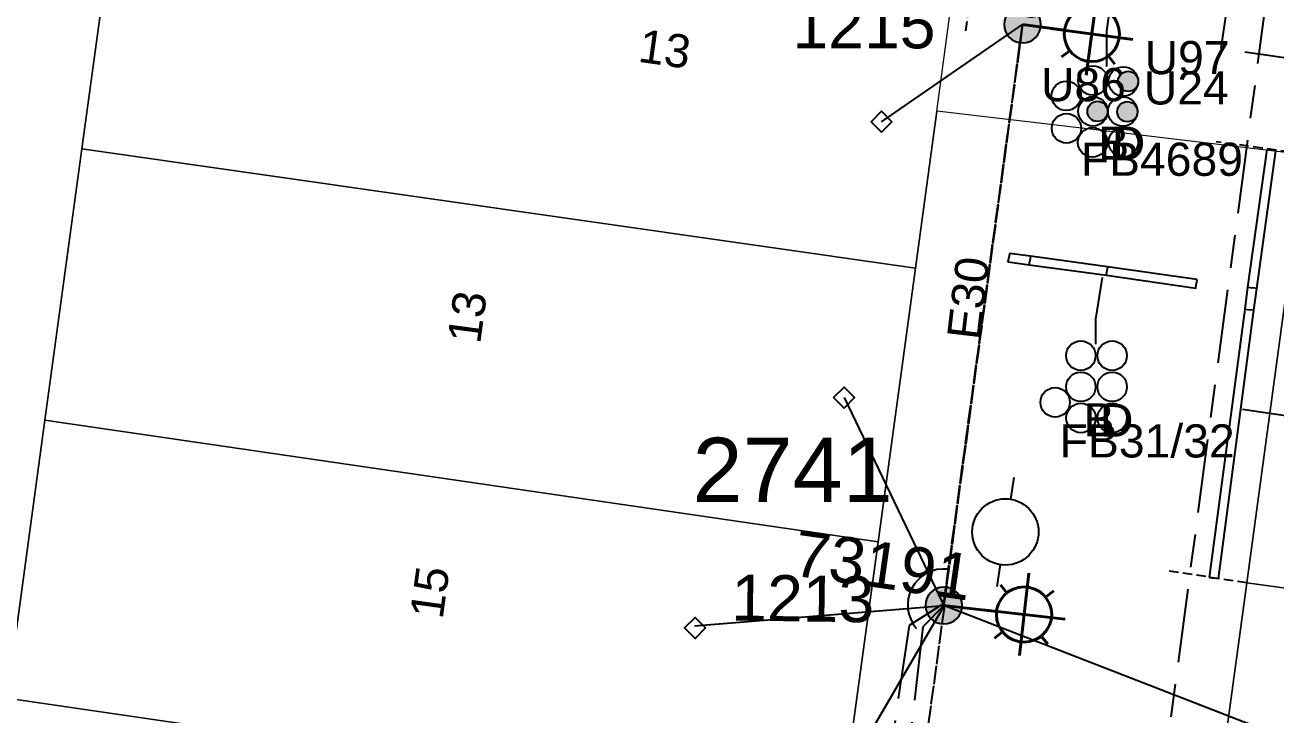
# Model space of a CAD drawing. Header units: metres. Extents: x 307881 to 309377, y 6244646 to 6245709.
# Drawn here: x 308407.6 to 308475.5, y 6245183.1 to 6245220.5 of the extents above; entities that cross this region are included whole.
import ezdxf
from ezdxf.enums import TextEntityAlignment as Align

# ---------------------------------------------------------------- set-up
doc = ezdxf.new("R2010")
doc.units = ezdxf.units.M
for name, pattern in [('Cable Exist OH', [1, 1, 0]), ('Cable Exist UG', [8.2, 4, -1.2, 1.8, -1.2]), ('DASHED', [0.75, 0.5, -0.25])]:
    doc.linetypes.add(name, pattern=pattern)
doc.layers.get('0').update_dxf_attribs({"color": 6})
for name, color, linetype in [('_User Miscellaneous7', 7, 'Continuous'), ('Duct_SP_EXT', 7, 'Continuous'), ('Equip_SP_HV_EXT', 7, 'Continuous'), ('Equip_SP_SL_EXT', 7, 'Continuous'), ('Mains_HV_EXT', 7, 'Continuous'), ('Mains_LV_EXT', 7, 'Continuous'), ('Mains_SL_EXT', 7, 'Continuous'), ('Services_SP_EXT', 7, 'Continuous'), ('SupportsOH_SP_TR_HV_LV_SL_EXT', 7, 'Continuous')]:
    doc.layers.add(name, color=color, linetype=linetype)
for name, color, linetype, lineweight in [('Cadastre Buildings_SP_EXT', 9, 'Continuous', 5), ('Cadastre Land Parcels_SP_EXT', 9, 'Continuous', 5), ('Cadastre Roads_SP_EXT', 9, 'Continuous', 5)]:
    doc.layers.add(name, color=color, linetype=linetype, lineweight=lineweight)
doc.layers.add('UNKNOWN_FEATURES', color=1, linetype='DASHED', plot=False)
doc.styles.add('iecARIAL', font='arial.ttf', dxfattribs={"height": 2})
doc.styles.add('POLE_LABEL', font='arial.ttf')
doc.styles.get("Standard").update_dxf_attribs({"font": 'arial.ttf'})

# ---------------------------------------------------------------- blocks, each defined once
blk = doc.blocks.new('DUCT_EXT')
blk.add_circle((0, 0.8), 0.8)
at = {"flags": 1}
blk.add_attdef('Z', (0, 0), '', height=0.2, dxfattribs=at)
at = {"flags": 9}
for tag, p in [('DUCT_CODE', (0, 0)), ('XSECT_TYPE', (0, -0.2)), ('STATE', (0, -0.6)), ('FB_REFERENCE', (0, -0.4)), ('NOTES', (0, -0.8))]:
    blk.add_attdef(tag, text='', height=0.2, dxfattribs=at).set_placement(p, align=Align.MIDDLE_LEFT)
blk = doc.blocks.new('*U71')
at = {"lineweight": 40}
for p, q in [((4.61, 1.747), (4.108, -2.725)), ((3.072, 1.123), (3.423, 0.684)), ((5.971, 0.798), (5.531, 0.447)), ((0, 0), (2.871, -0.322)), ((2.123, -0.238), (6.595, -0.74)), ((2.747, -1.775), (3.186, -1.425)), ((5.645, -2.101), (5.295, -1.661))]:
    blk.add_line(p, q, dxfattribs=at)
blk.add_circle((4.359, -0.489), 1.5, dxfattribs=at)
at = {"color": 7, "style": 'iecARIAL', "flags": 8}
blk.add_attdef('ASSET_NUM', (1.5, 1.5), '', height=2.5, dxfattribs=at)
for tag, p, height, flags in [('CONSTRUCTED_VOLTAGE', (0.981, -0.653), 0.2, 9), ('CONTROL_TYPE', (0.981, -0.853), 0.2, 9), ('LANTERN_PURPOSE', (0.981, -1.053), 0.2, 9), ('LANTERN_TYPE', (0.981, -1.253), 0.2, 9), ('NO_PHASES', (0.981, -1.453), 0.2, 9), ('LNUMBER', (2.181, -3.253), 2.5, 8), ('OPERATING_VOLTAGE', (0.981, -1.653), 0.2, 9), ('ORIENTATION', (0.981, -1.853), 0.2, 9), ('OWNED_BY', (0.981, -2.053), 0.2, 9), ('STATE', (0.981, -2.253), 0.2, 9), ('CEXIST', (0.981, -2.653), 0.2, 9), ('CNEW', (0.981, -2.853), 0.2, 9), ('USAGE', (0.981, -2.453), 0.2, 9), ('CNUMBER', (0.981, -3.053), 0.2, 9), ('CREMOVE', (0.981, -3.253), 0.2, 9), ('CREPLACE', (0.981, -3.453), 0.2, 9), ('LKINGHEIGHT', (0.981, -3.653), 0.2, 9), ('LBRACKET', (0.981, -3.853), 0.2, 9), ('LBRACKETVOCAB', (0.981, -4.053), 0.2, 9), ('LCATEGORY', (0.981, -4.253), 0.2, 9), ('LCHARGE1', (0.981, -4.453), 0.2, 9), ('LCHARGE1PERCENT', (0.981, -4.653), 0.2, 9), ('LCHARGE2', (0.981, -4.853), 0.2, 9), ('LCHARGE2PERCENT', (0.981, -5.053), 0.2, 9), ('LCHARGE3', (0.981, -5.253), 0.2, 9), ('LCHARGE3PERCENT', (0.981, -5.453), 0.2, 9), ('LEXIST', (0.981, -5.653), 0.2, 9), ('LLAMP', (0.981, -5.853), 0.2, 9), ('LLAMPVOCAB', (0.981, -6.053), 0.2, 9), ('LMAST', (0.981, -6.253), 0.2, 9), ('LMASTVOCAB', (0.981, -6.453), 0.2, 9), ('LNEW', (0.981, -6.653), 0.2, 9), ('LANTNUMBER', (0.981, -6.853), 0.2, 9), ('LOUTREACH', (0.981, -7.253), 0.2, 9), ('LOUTREACHVOCAB', (0.981, -7.453), 0.2, 9), ('LRATECODE', (0.981, -7.653), 0.2, 9), ('LREMOVE', (0.981, -7.853), 0.2, 9), ('LREPLACE', (0.981, -8.053), 0.2, 9), ('LTYPE', (0.981, -8.253), 0.2, 9), ('LTYPEVOCAB', (0.981, -8.453), 0.2, 9), ('LEGEND', (0.981, -8.653), 0.2, 9), ('LOCATION', (0.981, -8.853), 0.2, 9), ('STREETNAME', (0.981, -9.253), 0.2, 9), ('SUBURB', (0.981, -9.453), 0.2, 1), ('NOTES', (0.981, -9.053), 0.2, 9)]:
    blk.add_attdef(tag, p, '', height=height, dxfattribs=dict(flags=flags))
blk = doc.blocks.new('*U86')
at = {"lineweight": 40}
for p, q in [((4.066, 1.712), (3.454, -2.746)), ((2.514, 1.127), (2.854, 0.679)), ((5.403, 0.73), (4.955, 0.39)), ((0, 0), (2.277, -0.313)), ((1.531, -0.21), (5.989, -0.823)), ((2.117, -1.763), (2.565, -1.423)), ((5.006, -2.16), (4.666, -1.712))]:
    blk.add_line(p, q, dxfattribs=at)
blk.add_circle((3.76, -0.517), 1.5, dxfattribs=at)
at = {"color": 7, "style": 'iecARIAL', "flags": 8}
blk.add_attdef('ASSET_NUM', (1.5, 1.5), '', height=2.5, dxfattribs=at)
for tag, p, height, flags in [('CONSTRUCTED_VOLTAGE', (0.981, -0.653), 0.2, 9), ('CONTROL_TYPE', (0.981, -0.853), 0.2, 9), ('LANTERN_PURPOSE', (0.981, -1.053), 0.2, 9), ('LANTERN_TYPE', (0.981, -1.253), 0.2, 9), ('NO_PHASES', (0.981, -1.453), 0.2, 9), ('LNUMBER', (2.181, -3.253), 2.5, 8), ('OPERATING_VOLTAGE', (0.981, -1.653), 0.2, 9), ('ORIENTATION', (0.981, -1.853), 0.2, 9), ('OWNED_BY', (0.981, -2.053), 0.2, 9), ('STATE', (0.981, -2.253), 0.2, 9), ('CEXIST', (0.981, -2.653), 0.2, 9), ('CNEW', (0.981, -2.853), 0.2, 9), ('USAGE', (0.981, -2.453), 0.2, 9), ('CNUMBER', (0.981, -3.053), 0.2, 9), ('CREMOVE', (0.981, -3.253), 0.2, 9), ('CREPLACE', (0.981, -3.453), 0.2, 9), ('LKINGHEIGHT', (0.981, -3.653), 0.2, 9), ('LBRACKET', (0.981, -3.853), 0.2, 9), ('LBRACKETVOCAB', (0.981, -4.053), 0.2, 9), ('LCATEGORY', (0.981, -4.253), 0.2, 9), ('LCHARGE1', (0.981, -4.453), 0.2, 9), ('LCHARGE1PERCENT', (0.981, -4.653), 0.2, 9), ('LCHARGE2', (0.981, -4.853), 0.2, 9), ('LCHARGE2PERCENT', (0.981, -5.053), 0.2, 9), ('LCHARGE3', (0.981, -5.253), 0.2, 9), ('LCHARGE3PERCENT', (0.981, -5.453), 0.2, 9), ('LEXIST', (0.981, -5.653), 0.2, 9), ('LLAMP', (0.981, -5.853), 0.2, 9), ('LLAMPVOCAB', (0.981, -6.053), 0.2, 9), ('LMAST', (0.981, -6.253), 0.2, 9), ('LMASTVOCAB', (0.981, -6.453), 0.2, 9), ('LNEW', (0.981, -6.653), 0.2, 9), ('LANTNUMBER', (0.981, -6.853), 0.2, 9), ('LOUTREACH', (0.981, -7.253), 0.2, 9), ('LOUTREACHVOCAB', (0.981, -7.453), 0.2, 9), ('LRATECODE', (0.981, -7.653), 0.2, 9), ('LREMOVE', (0.981, -7.853), 0.2, 9), ('LREPLACE', (0.981, -8.053), 0.2, 9), ('LTYPE', (0.981, -8.253), 0.2, 9), ('LTYPEVOCAB', (0.981, -8.453), 0.2, 9), ('LEGEND', (0.981, -8.653), 0.2, 9), ('LOCATION', (0.981, -8.853), 0.2, 9), ('STREETNAME', (0.981, -9.253), 0.2, 9), ('SUBURB', (0.981, -9.453), 0.2, 1), ('NOTES', (0.981, -9.053), 0.2, 9)]:
    blk.add_attdef(tag, p, '', height=height, dxfattribs=dict(flags=flags))
blk = doc.blocks.new('CCP_EXT')
at = {"flags": 9}
for tag, p in [('USAGE', (0, -1.2)), ('LEGEND', (0, -1.4)), ('STATE', (0, -1.8)), ('LIFE_SUPPORT', (0, -1.6)), ('NOTES', (0, -2))]:
    blk.add_attdef(tag, text='', height=0.2, dxfattribs=at).set_placement(p, align=Align.MIDDLE_LEFT)
blk.add_wipeout([(0, 0.566), (0.566, 0), (0, -0.566), (-0.566, 0)])
blk.add_lwpolyline([(-0.566, 0), (0, 0.566), (0.566, 0), (0, -0.566), (-0.566, 0)])
at = {"flags": 1}
blk.add_attdef('Z', (0, 0), '', height=0.2, dxfattribs=at)
at = {"flags": 9}
for tag, p in [('CCP_TYPE', (0, 0)), ('OPERATING_VOLTAGE', (0, -0.6)), ('CONSTRUCTED_VOLTAGE', (0, -0.2)), ('NO_PHASES', (0, -0.4)), ('ORIENTATION', (0, -0.8)), ('OWNED_BY', (0, -1))]:
    blk.add_attdef(tag, text='', height=0.2, dxfattribs=at).set_placement(p, align=Align.MIDDLE_LEFT)
blk = doc.blocks.new('POLE_EXT')
blk.add_hatch(color=256).paths.add_polyline_path([(-1, 0, 1), (1, 0, 1)])
blk.add_lwpolyline([(-1, 0, 1), (1, 0, 1)], format="xyb", close=True)
for tag, height, flags, p in [('pNumber', 2.5, 8, (-17.84, 2.067)), ('OWNED_BY', 0.2, 9, (1.355, -0.4)), ('PARENT', 0.2, 9, (1.355, -0.6)), ('cLV', 0.2, 9, (1.355, -1.4)), ('SPECIAL_USE', 0.2, 9, (1.355, -0.8)), ('STATE', 0.2, 9, (1.355, -1)), ('USAGE', 0.2, 9, (1.355, -1.2)), ('cHV', 0.2, 9, (1.355, -2)), ('hDepth', 0.2, 9, (1.355, -1.6)), ('hDia', 0.2, 9, (1.355, -1.8)), ('LBRACKET', 0.2, 9, (1.355, -2.2)), ('LExisting', 0.2, 9, (1.355, -2.4)), ('LANTNUMBER', 0.2, 9, (1.355, -2.6)), ('LOther', 0.2, 9, (1.355, -2.8)), ('cLinedev', 0.2, 9, (1.355, -3.4)), ('LRemove', 0.2, 9, (1.355, -3)), ('LEGEND', 0.2, 9, (1.355, -3.2)), ('pExisting', 0.2, 9, (1.355, -3.8)), ('LOCATION', 0.2, 9, (1.355, -3.6)), ('PFNUMBER', 0.2, 9, (1.355, -4)), ('pFooting', 0.2, 9, (1.355, -4.4)), ('pNew', 0.2, 9, (1.355, -4.6)), ('NEWPFNUMBER', 0.2, 9, (1.355, -4.2)), ('pRelocate', 0.2, 9, (1.355, -5)), ('pRemove', 0.2, 9, (1.355, -5.2)), ('pReplace', 0.2, 9, (1.355, -5.4)), ('cspan', 0.2, 9, (1.355, -6)), ('STREETNAME', 0.2, 9, (1.355, -6.2)), ('pStay', 0.2, 9, (1.355, -5.6)), ('pType', 0.2, 9, (1.355, -5.8)), ('SUBURB', 0.2, 9, (1.355, -6.4)), ('NOTES', 0.2, 9, (1.355, -6.6)), ('MAINTAINED_BY', 0.2, 9, (1.355, -6.814)), ('OPERATED_BY', 0.2, 9, (1.355, -7.014))]:
    blk.add_attdef(tag, text='', height=height, dxfattribs=dict(flags=flags)).set_placement(p, align=Align.MIDDLE_LEFT)
at = {"style": 'POLE_LABEL'}
for tag, height, flags, p in [('ASSET_NUM', 2.5, 8, (2, 2)), ('STRUCTURE_PLANT_NUMBER', 0.2, 9, (1.355, 0.028)), ('STREET_CODE', 0.2, 9, (1.355, -0.2))]:
    blk.add_attdef(tag, text='', height=height, dxfattribs=dict(at, flags=flags)).set_placement(p, align=Align.MIDDLE_LEFT)
at = {"flags": 1}
blk.add_attdef('Z', (1.355, -7.328), '', height=0.2, dxfattribs=at)
blk = doc.blocks.new('*U72')
for p, q in [((-5.634, 2.737), (-4.434, 2.737)), ((-0.834, 2.737), (0.366, 2.737))]:
    blk.add_line(p, q)
blk.add_circle((-2.634, 2.737), 1.8)
for tag, height, flags, p in [('ASSET_NUM', 2.5, 8, (2, 2)), ('STREET_CODE', 0.2, 9, (1.5, 0)), ('ACTUAL_STATUS', 0.2, 9, (1.5, -0.2)), ('CONSTRUCTED_VOLTAGE', 0.2, 9, (1.5, -0.4)), ('NO_PHASES', 0.2, 9, (1.5, -0.6)), ('OPERATING_VOLTAGE', 0.2, 9, (1.5, -0.8)), ('ORIENTATION', 0.2, 9, (1.5, -1)), ('OWNED_BY', 0.2, 9, (1.5, -1.2)), ('STATE', 0.2, 9, (1.5, -1.4)), ('SWITCH_TYPE', 0.2, 9, (1.5, -1.6)), ('USAGE', 0.2, 9, (1.5, -1.8)), ('LEGEND', 0.2, 9, (1.5, -2)), ('STREETNAME', 0.2, 9, (1.5, -2.4)), ('SUBURB', 0.2, 9, (1.5, -2.6)), ('LOCATION', 0.2, 9, (1.5, -2.2)), ('NOTES', 0.2, 9, (1.5, -2.8)), ('OPERATED_BY', 0.2, 9, (1.5, -3.2)), ('MAINTAINED_BY', 0.2, 9, (1.5, -3)), ('LABEL_ALIGNMENT', 0.2, 9, (1.5, -3.4)), ('Z', 0.2, 1, (1.5, -3.6))]:
    blk.add_attdef(tag, text='', height=height, dxfattribs=dict(flags=flags)).set_placement(p, align=Align.MIDDLE_LEFT)
blk = doc.blocks.new('CABLE_LARGE_EXT')
h = blk.add_hatch(color=256)
edge = h.paths.add_edge_path()
edge.add_arc((0, 0.55), 0.55, 0, 360)
blk.add_circle((0, 0.55), 0.55)
at = {"flags": 1}
blk.add_attdef('Z', (0, 0), '', height=0.2, dxfattribs=at)
at = {"flags": 9}
for tag, p in [('COND_CODE', (0, 0)), ('XSECT_SIZE', (0, -0.6)), ('STATE', (0, -0.4)), ('FB_REFERENCE', (0, -0.2)), ('NOTES', (0, -0.8))]:
    blk.add_attdef(tag, text='', height=0.2, dxfattribs=at).set_placement(p, align=Align.MIDDLE_LEFT)

msp = doc.modelspace()

# ---------------------------------------------------------------- linework, layer by layer
at = {"layer": '_User Miscellaneous7'}
for points in [[(308466.337, 6245218.3), (308466.337, 6245220.222), (308466.633, 6245222.468)], [(308465.736, 6245203.214), (308465.738, 6245204.58), (308466.084, 6245206.843)], [(308479.278, 6245199.207), (308476.781, 6245199.209), (308473.693, 6245199.656)]]:
    msp.add_lwpolyline(points, dxfattribs=at)
at = {"layer": 'Cadastre Buildings_SP_EXT', "linetype": 'Continuous'}
msp.add_lwpolyline([(308473.926, 6245190.254), (308521.641, 6245183.66), (308523.659, 6245198.221), (308525.663, 6245212.784), (308489.14, 6245217.872), (308483.849, 6245218.611), (308477.095, 6245213.495), (308475.927, 6245204.931), (308473.926, 6245190.254)], close=True, dxfattribs=at)
at = {"layer": 'Cadastre Land Parcels_SP_EXT', "linetype": 'Continuous'}
for points in [[(308412.68, 6245228.626), (308398.382, 6245230.616), (308390.221, 6245170.972), (308404.549, 6245168.881), (308406.604, 6245183.981), (308408.659, 6245199.083), (308410.667, 6245213.832), (308412.68, 6245228.626)], [(308450.533, 6245223.36), (308412.68, 6245228.626), (308410.667, 6245213.832), (308455.929, 6245207.35), (308457.09, 6245215.875), (308457.968, 6245222.325), (308450.533, 6245223.36)], [(308455.929, 6245207.35), (308410.667, 6245213.832), (308408.659, 6245199.083), (308453.904, 6245192.476), (308455.929, 6245207.35)], [(308453.904, 6245192.476), (308408.659, 6245199.083), (308406.604, 6245183.981), (308451.847, 6245177.376), (308453.904, 6245192.476)], [(308521.641, 6245183.66), (308473.926, 6245190.254), (308471.878, 6245175.236), (308519.569, 6245168.658), (308521.641, 6245183.66)], [(308451.847, 6245177.376), (308406.604, 6245183.981), (308404.549, 6245168.881), (308449.791, 6245162.276), (308451.847, 6245177.376)]]:
    msp.add_lwpolyline(points, close=True, dxfattribs=at)
at = {"layer": 'Duct_SP_EXT'}
for p, q in [((308473.994, 6245206.31), (308475.03, 6245213.781)), ((308474.47, 6245206.245), (308475.505, 6245213.715)), ((308475.03, 6245213.781), (308475.267, 6245213.748)), ((308475.505, 6245213.715), (308475.267, 6245213.748)), ((308460.977, 6245207.667), (308461.01, 6245207.905)), ((308462.112, 6245207.509), (308460.977, 6245207.667)), ((308461.043, 6245208.142), (308461.01, 6245207.905)), ((308462.177, 6245207.985), (308461.043, 6245208.142)), ((308462.112, 6245207.509), (308462.145, 6245207.747)), ((308462.177, 6245207.985), (308462.145, 6245207.747)), ((308466.369, 6245207.413), (308462.177, 6245207.985)), ((308466.303, 6245206.938), (308462.112, 6245207.509)), ((308466.303, 6245206.938), (308466.336, 6245207.175)), ((308471.154, 6245206.242), (308466.303, 6245206.938)), ((308466.369, 6245207.413), (308466.336, 6245207.175)), ((308471.222, 6245206.717), (308466.369, 6245207.413)), ((308471.154, 6245206.242), (308471.188, 6245206.479)), ((308471.222, 6245206.717), (308471.188, 6245206.479)), ((308473.837, 6245205.115), (308473.994, 6245206.309)), ((308473.994, 6245206.309), (308473.994, 6245206.31)), ((308473.994, 6245206.31), (308474.232, 6245206.277)), ((308473.994, 6245206.309), (308474.232, 6245206.277)), ((308474.47, 6245206.246), (308474.232, 6245206.277)), ((308474.47, 6245206.245), (308474.232, 6245206.277)), ((308474.312, 6245205.052), (308474.47, 6245206.246)), ((308474.47, 6245206.246), (308474.47, 6245206.245)), ((308471.911, 6245190.537), (308473.837, 6245205.115)), ((308472.387, 6245190.474), (308474.312, 6245205.052)), ((308473.837, 6245205.115), (308474.075, 6245205.084)), ((308474.312, 6245205.052), (308474.075, 6245205.084)), ((308471.911, 6245190.537), (308472.149, 6245190.506)), ((308472.387, 6245190.474), (308472.149, 6245190.506))]:
    msp.add_line(p, q, dxfattribs=at)
at = {"layer": 'Mains_HV_EXT', "linetype": 'Cable Exist UG'}
for points in [[(308483.249, 6245214.603), (308481.47, 6245215.072), (308481.47, 6245215.072), (308478.493, 6245218.943), (308477.775, 6245218.497), (308472.541, 6245219.267), (308473.321, 6245224.763)], [(308457.473, 6245189.02), (308456.342, 6245187.854), (308456.342, 6245187.854), (308455.169, 6245177.835), (308466.892, 6245176.228), (308466.892, 6245176.228), (308465.292, 6245164.305), (308473.803, 6245163.125)]]:
    msp.add_lwpolyline(points, dxfattribs=at)
at = {"layer": 'Mains_HV_EXT', "linetype": 'Cable Exist OH'}
for points in [[(308461.751, 6245220.578), (308457.708, 6245190.834)], [(308457.708, 6245190.834), (308457.472, 6245189.069)]]:
    msp.add_lwpolyline(points, dxfattribs=at)
at = {"layer": 'Mains_HV_EXT', "linetype": 'Continuous'}
msp.add_lwpolyline([(308457.694, 6245190.985, 0.685816), (308455.993, 6245187.769)], format="xyb", dxfattribs=at)
at = {"layer": 'Mains_LV_EXT', "linetype": 'Cable Exist OH'}
for points in [[(308457.471, 6245189.122), (308461.746, 6245220.541)], [(308457.506, 6245189.011), (308451.047, 6245141.725)]]:
    msp.add_lwpolyline(points, dxfattribs=at)
at = {"layer": 'Mains_LV_EXT', "linetype": 'Cable Exist UG'}
msp.add_lwpolyline([(308457.471, 6245189.122), (308455.586, 6245187.923), (308454.053, 6245177.495), (308469.993, 6245175.375), (308468.351, 6245164.693), (308471.923, 6245164.037), (308473.803, 6245163.125)], dxfattribs=at)
at = {"layer": 'Mains_SL_EXT', "linetype": 'Cable Exist OH'}
msp.add_lwpolyline([(308461.751, 6245220.578), (308457.473, 6245189.02)], dxfattribs=at)
at = {"layer": 'Services_SP_EXT'}
msp.add_lwpolyline([(308475.596, 6245181.978), (308457.473, 6245189.02)], dxfattribs=at)
at = {"layer": 'UNKNOWN_FEATURES'}
for points in [[(308458.675, 6245220.24), (308459.143, 6245223.517)], [(308477.022, 6245213.544), (308474.768, 6245213.86), (308472.264, 6245214.21)], [(308473.926, 6245190.254), (308469.57, 6245190.901)]]:
    msp.add_lwpolyline(points, dxfattribs=at)

# ---------------------------------------------------------------- block references
at = {"layer": '_User Miscellaneous7'}
for name, p, rotation in [('DUCT_EXT', (308466.372, 6245217.532), 89.70900881247059), ('DUCT_EXT', (308468.026, 6245217.48), 89.97147225297533), ('CABLE_LARGE_EXT', (308468.032, 6245217.49), 90.19529342850144), ('DUCT_EXT', (308464.924, 6245216.704), 89.84426569251501), ('DUCT_EXT', (308466.372, 6245215.86), 89.80375137352091), ('CABLE_LARGE_EXT', (308466.372, 6245215.86), 90.20834737662733), ('DUCT_EXT', (308467.992, 6245215.843), 89.53247129911435), ('DUCT_EXT', (308464.934, 6245214.941), 90.21408677429257), ('CABLE_LARGE_EXT', (308467.992, 6245215.843), 90.19529342850144), ('DUCT_EXT', (308466.354, 6245214.171), 89.79354854717245), ('DUCT_EXT', (308468.026, 6245214.188), 90.12172980411242), ('DUCT_EXT', (308465.718, 6245202.591), 90), ('DUCT_EXT', (308467.419, 6245202.59), 90), ('DUCT_EXT', (308465.719, 6245200.897), 90), ('DUCT_EXT', (308467.419, 6245200.895), 90), ('DUCT_EXT', (308464.321, 6245200.053), 90), ('DUCT_EXT', (308465.721, 6245199.206), 90), ('DUCT_EXT', (308467.421, 6245199.203), 90)]:
    msp.add_blockref(name, p, dxfattribs=dict(at, rotation=rotation))
at = {"layer": 'Equip_SP_HV_EXT'}
ref = msp.add_blockref('*U72', (308457.708, 6245190.834), dxfattribs=dict(at, rotation=261.1466876152142))
ref.add_attrib('ASSET_NUM', '2741', dxfattribs={"layer": '0', "height": 3.5}).set_placement((308454.703, 6245193.582), align=Align.BOTTOM_RIGHT)
at = {"layer": 'Equip_SP_SL_EXT'}
ref = msp.add_blockref('*U86', (308461.751, 6245220.578), dxfattribs=at)
ref.add_attrib('ASSET_NUM', '73190', dxfattribs={"layer": '_User Miscellaneous7', "height": 2.5, "rotation": 351.83215, "style": 'iecARIAL'}).set_placement((308463.251, 6245222.078), align=Align.MIDDLE_RIGHT)
ref = msp.add_blockref('*U71', (308457.473, 6245189.02), dxfattribs=at)
ref.add_attrib('ASSET_NUM', '73191', dxfattribs={"layer": '_User Miscellaneous7', "height": 2.5, "rotation": 351.86887, "style": 'iecARIAL'}).set_placement((308458.973, 6245190.52), align=Align.MIDDLE_RIGHT)
at = {"layer": 'SupportsOH_SP_TR_HV_LV_SL_EXT'}
ref = msp.add_blockref('POLE_EXT', (308461.75, 6245220.578), dxfattribs=at)
ref.add_attrib('ASSET_NUM', '1215', dxfattribs={"layer": '0', "height": 2.5, "rotation": 359.98852, "style": 'POLE_LABEL'}).set_placement((308457.022, 6245220.532), align=Align.MIDDLE_RIGHT)
ref = msp.add_blockref('POLE_EXT', (308457.473, 6245189.02), dxfattribs=at)
ref.add_attrib('ASSET_NUM', '1213', dxfattribs={"layer": '0', "height": 2.5, "rotation": 359.2093, "style": 'POLE_LABEL'}).set_placement((308453.698, 6245189.349), align=Align.MIDDLE_RIGHT)

# ---------------------------------------------------------------- texts
at = {"layer": '_User Miscellaneous7'}
for s, p in [('U97', (308468.38, 6245217.88)), ('U86', (308462.753, 6245216.411)), ('U24', (308468.34, 6245216.233)), ('B', (308465.865, 6245213.236)), ('D', (308466.598, 6245213.233)), ('FB4689', (308464.916, 6245212.357)), ('B', (308465.069, 6245198.208)), ('D', (308465.956, 6245198.19)), ('FB31/32', (308463.768, 6245197.058))]:
    msp.add_text(s, height=1.8, dxfattribs=at).set_placement(p)
msp.add_text('E30', height=1.8, rotation=83.29047, dxfattribs=at).set_placement((308459.428, 6245203.392))
at = {"layer": 'Cadastre Land Parcels_SP_EXT'}
for s, rotation, p in [('13', 351.92276, (308440.811, 6245218.561)), ('13', 82.32733, (308432.29, 6245203.185)), ('15', 82.19723, (308430.253, 6245188.229))]:
    msp.add_text(s, height=1.8, rotation=rotation, dxfattribs=at).set_placement(p)

# ---------------------------------------------------------------- next in the draw order: block references
at = {"layer": 'Services_SP_EXT'}
for p in [(308454.093, 6245215.296), (308452.058, 6245200.31), (308443.965, 6245187.799)]:
    msp.add_blockref('CCP_EXT', p, dxfattribs=at)

# ---------------------------------------------------------------- next in the draw order: block references
for p in [(308454.093, 6245215.296), (308452.058, 6245200.31), (308443.965, 6245187.799)]:
    msp.add_blockref('CCP_EXT', p, dxfattribs=at)

# ---------------------------------------------------------------- next in the draw order: linework, layer by layer
at = {"layer": 'Cadastre Roads_SP_EXT', "linetype": 'Continuous'}
msp.add_lwpolyline([(308463.787, 6245115.695), (308465.78, 6245130.528), (308467.83, 6245145.562), (308469.821, 6245160.142), (308471.878, 6245175.236), (308473.926, 6245190.254), (308475.927, 6245204.931), (308477.095, 6245213.495), (308477.095, 6245213.495), (308465.415, 6245214.884), (308457.09, 6245215.875), (308455.929, 6245207.35), (308453.904, 6245192.476), (308451.847, 6245177.376), (308449.791, 6245162.276), (308447.777, 6245147.79), (308445.675, 6245132.042), (308443.661, 6245117.244)], dxfattribs=at)
at = {"layer": 'Mains_HV_EXT', "linetype": 'Cable Exist UG'}
msp.add_lwpolyline([(308374.275, 6245237.022), (308452.801, 6245225.696), (308475.044, 6245222.422), (308467.823, 6245168.103), (308473.803, 6245163.125)], dxfattribs=at)
at = {"layer": 'Services_SP_EXT'}
for points in [[(308454.093, 6245215.296), (308461.751, 6245220.578)], [(308452.058, 6245200.31), (308457.473, 6245189.02)], [(308441.218, 6245172.071), (308449.8, 6245175.797), (308457.489, 6245189)], [(308457.489, 6245189), (308443.942, 6245187.9)]]:
    msp.add_lwpolyline(points, dxfattribs=at)

doc.saveas('drawing.dxf')
